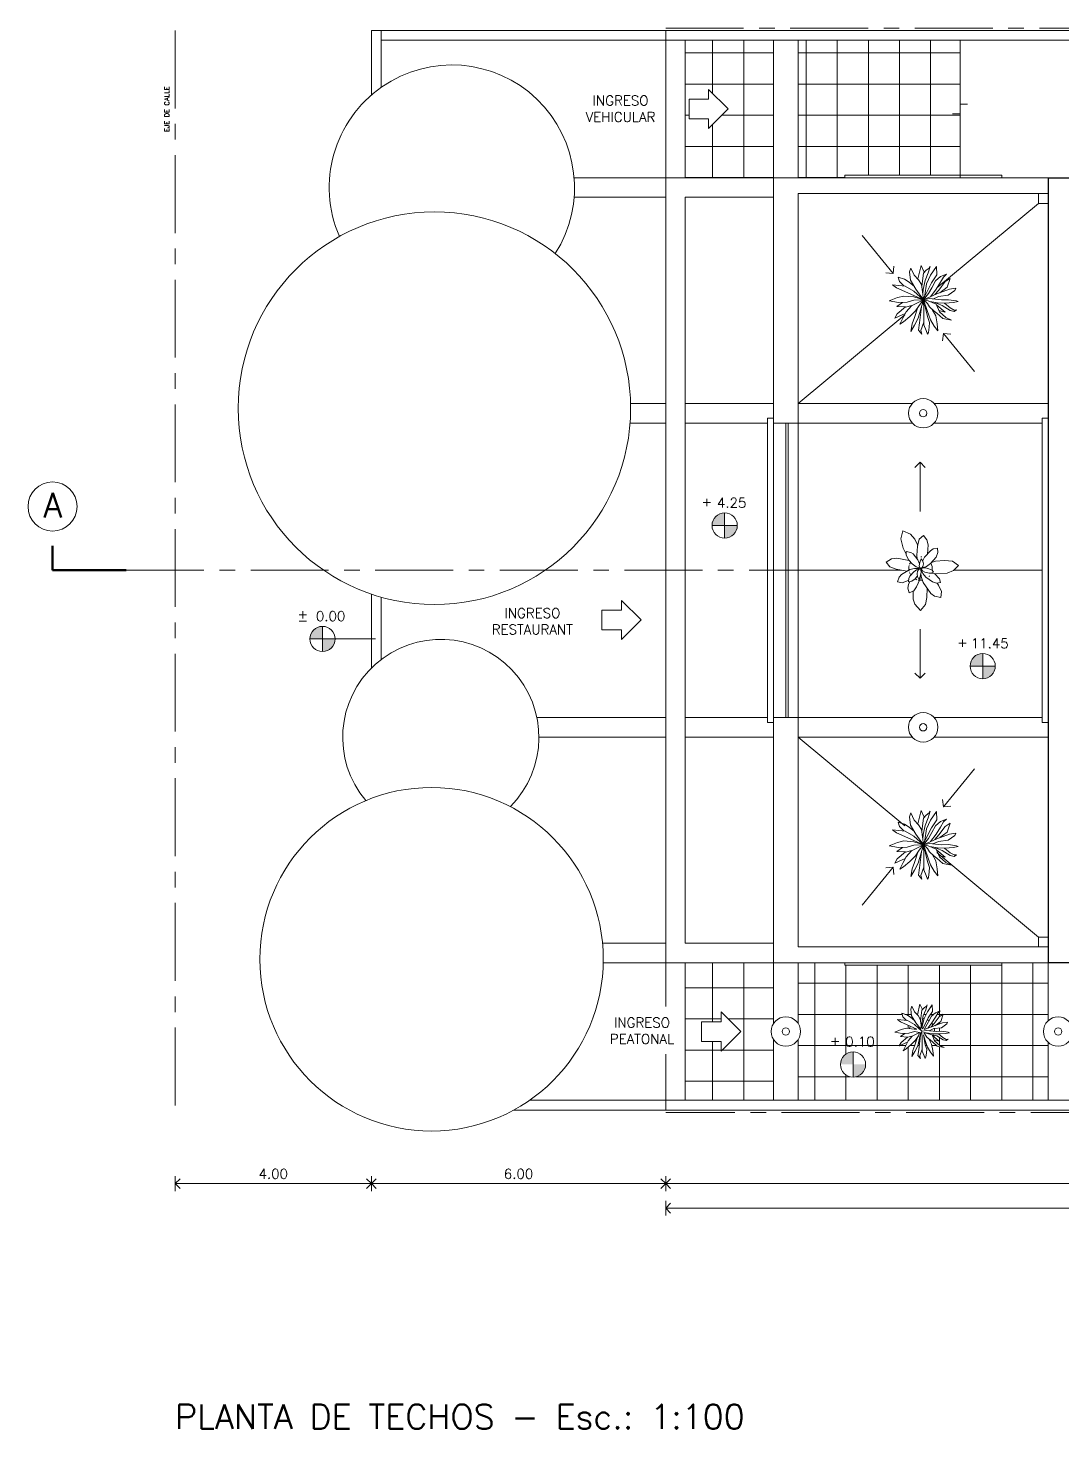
# Model space of a CAD drawing. Extents: x 952 to 1351, y -109 to 188.
# Drawn here: x 1212.69 to 1233.79, y 53.78 to 82.33 of the extents above; entities that cross this region are included whole.
import ezdxf

# ---------------------------------------------------------------- set-up
doc = ezdxf.new("R2010")
doc.units = 0
doc.header["$LTSCALE"] = 0.5
doc.linetypes.add('CENTER', pattern=[50.8, 31.75, -6.35, 6.35, -6.35])
doc.layers.get('0').update_dxf_attribs({"linetype": 'CONTINUOUS'})
doc.layers.get('Defpoints').update_dxf_attribs({"linetype": 'CONTINUOUS'})
for name, color, linetype, lineweight in [('Acotaciones', 9, 'CONTINUOUS', 9), ('Carpintería', 55, 'CONTINUOUS', 20), ('Detalles .05', 243, 'CONTINUOUS', 5), ('Detalles 01', 8, 'CONTINUOUS', 9), ('Muros vista', 253, 'CONTINUOUS', 25), ('Punta 01', 6, 'CONTINUOUS', 9), ('Punta 015', 64, 'CONTINUOUS', 13), ('Punta 02', 11, 'CONTINUOUS', 20), ('Punta 05', 52, 'CONTINUOUS', 50), ('Tratamiento pisos', 251, 'CONTINUOUS', 9), ('Vidrios', 147, 'CONTINUOUS', 13)]:
    doc.layers.add(name, color=color, linetype=linetype, lineweight=lineweight)
doc.styles.add('Texto 1 mm', font='simplex.shx', dxfattribs={"height": 0.1})
doc.styles.add('Texto 2 mm', font='simplex.shx', dxfattribs={"height": 0.2})
doc.styles.add('Texto 5 mm', font='simplex.shx', dxfattribs={"height": 0.5})
doc.dimstyles.new('Primera línea', dxfattribs={"dimscale": 0, "dimtxt": 0.2, "dimasz": 0.2, "dimexe": 0.15, "dimexo": 0, "dimgap": 0.1, "dimtad": 1, "dimzin": 4, "dimdsep": 46, "dimtxsty": 'Texto 2 mm', "dimblk": 'OPEN90', "dimcen": 2.5, "dimclrd": 256, "dimclre": 256, "dimclrt": 256, "dimadec": 0, "dimazin": 0, "dimtfac": 1, "dimtmove": 2, "dimatfit": 3, "dimldrblk": 'OPEN90', "dimfxl": 1, "dimtolj": 1, "dimtzin": 0, "dimlwd": -1, "dimlwe": -1, "dimarcsym": 0})
doc.dimstyles.new('Segunda línea', dxfattribs={"dimscale": 0, "dimtxt": 0.2, "dimasz": 0.2, "dimexe": 0.15, "dimexo": 0.5, "dimgap": 0.1, "dimtad": 1, "dimzin": 4, "dimdsep": 46, "dimtxsty": 'Texto 2 mm', "dimblk": 'OPEN90', "dimcen": 2.5, "dimclrd": 256, "dimclre": 256, "dimclrt": 256, "dimadec": 0, "dimazin": 0, "dimtfac": 1, "dimtmove": 2, "dimatfit": 3, "dimldrblk": 'OPEN90', "dimfxl": 1, "dimtolj": 1, "dimtzin": 0, "dimlwd": -1, "dimlwe": -1, "dimarcsym": 0})
pattern_1 = [(0, (-32.56274, 0.5418), (0, 0.635), []), (90, (-32.56274, 0.5418), (-0.635, 4e-17), [])]

# ---------------------------------------------------------------- blocks, each defined once
blk = doc.blocks.new('Planta 1')
for p, q in [((-0.35, 0.384), (-0.47, 0.424)), ((-0.47, 0.424), (-0.446, 0.342)), ((-0.446, 0.342), (-0.358, 0.254)), ((-0.259, 0.329), (-0.35, 0.384)), ((-0.233, 0.595), (-0.254, 0.525)), ((-0.254, 0.525), (-0.236, 0.364)), ((-0.236, 0.364), (-0.134, 0.198)), ((-0.166, 0.461), (-0.233, 0.595)), ((-0.084, 0.372), (-0.166, 0.461)), ((-0.039, 0.64), (-0.099, 0.388)), ((-0.033, 0.287), (-0.084, 0.372)), ((0.024, 0.515), (-0.039, 0.64)), ((-0.027, 0.244), (0.009, 0.498)), ((0.041, 0.362), (0.004, 0.193)), ((0.009, 0.498), (0.057, 0.553)), ((0.097, 0.506), (0.041, 0.362)), ((0.057, 0.553), (0.113, 0.595)), ((0.063, 0.299), (0.137, 0.461)), ((0.132, 0.627), (0.097, 0.506)), ((0.113, 0.595), (0.132, 0.627)), ((0.137, 0.461), (0.254, 0.622)), ((0.257, 0.466), (0.156, 0.317)), ((0.233, 0.354), (0.164, 0.225)), ((0.326, 0.436), (0.233, 0.354)), ((0.254, 0.622), (0.257, 0.466)), ((0.416, 0.342), (0.297, 0.18)), ((0.438, 0.481), (0.326, 0.436)), ((0.326, 0.329), (0.387, 0.426)), ((0.387, 0.426), (0.438, 0.481)), ((0.512, 0.401), (0.416, 0.342)), ((0.456, 0.232), (0.512, 0.401)), ((-0.483, 0.039), (-0.637, -0.021)), ((-0.337, 0.252), (-0.574, 0.277)), ((-0.574, 0.277), (-0.502, 0.222)), ((-0.502, 0.222), (-0.345, 0.15)), ((-0.361, 0.068), (-0.483, 0.039)), ((-0.177, 0.051), (-0.361, 0.068)), ((-0.345, 0.15), (-0.116, 0.05)), ((-0.172, 0.158), (-0.337, 0.252)), ((-0.164, 0.246), (-0.259, 0.329)), ((-0.116, 0.05), (-0.177, 0.051)), ((0.002, 0.002), (-0.172, 0.158)), ((-0.134, 0.198), (-0.021, 0.051)), ((-0.012, 0.145), (-0.033, 0.287)), ((-0.021, 0.051), (-0.012, 0.145)), ((0.002, 0.002), (0.121, 0.019)), ((0.017, -0.2), (0.002, 0.002)), ((0.004, 0.087), (0.063, 0.299)), ((0.004, 0.193), (0.004, 0.087)), ((0.026, 0.055), (0.004, 0.087)), ((0.156, 0.317), (0.026, 0.055)), ((0.102, 0.113), (0.058, 0.039)), ((0.257, 0.111), (0.058, 0.039)), ((0.164, 0.225), (0.102, 0.113)), ((0.121, 0.019), (0.347, -0.006)), ((0.149, 0.072), (0.246, 0.198)), ((0.182, 0.012), (0.291, 0.061)), ((0.297, 0.18), (0.22, 0.096)), ((0.246, 0.198), (0.326, 0.329)), ((0.496, 0.195), (0.257, 0.111)), ((0.291, 0.061), (0.475, 0.081)), ((0.315, 0.131), (0.456, 0.232)), ((0.475, 0.081), (0.597, 0.173)), ((0.616, 0.217), (0.496, 0.195)), ((0.597, 0.173), (0.616, 0.217)), ((-0.637, -0.021), (-0.464, -0.053)), ((-0.486, -0.267), (-0.528, -0.349)), ((-0.528, -0.349), (-0.462, -0.317)), ((-0.394, -0.051), (-0.496, -0.128)), ((-0.496, -0.128), (-0.331, -0.138)), ((-0.331, -0.138), (-0.486, -0.267)), ((-0.464, -0.053), (-0.302, -0.048)), ((-0.462, -0.317), (-0.334, -0.262)), ((-0.318, -0.232), (-0.374, -0.336)), ((-0.369, -0.416), (-0.246, -0.317)), ((-0.331, -0.138), (-0.22, -0.115)), ((-0.22, -0.115), (-0.318, -0.232)), ((-0.302, -0.048), (-0.172, -0.011)), ((-0.246, -0.317), (-0.142, -0.212)), ((-0.053, -0.03), (-0.22, -0.115)), ((-0.172, -0.011), (-0.053, -0.03)), ((-0.097, -0.141), (-0.164, -0.334)), ((-0.142, -0.212), (-0.076, -0.108)), ((-0.092, -0.346), (-0.019, -0.022)), ((-0.076, -0.108), (-0.053, -0.03)), ((-0.068, -0.438), (-0.019, -0.022)), ((0.015, -0.354), (0.017, -0.2)), ((0.043, -0.084), (0.081, -0.319)), ((0.084, -0.22), (0.043, -0.084)), ((0.051, -0.031), (0.249, -0.086)), ((0.124, -0.138), (0.051, -0.031)), ((0.27, -0.061), (0.062, -0.034)), ((0.081, -0.319), (0.121, -0.428)), ((0.11, -0.294), (0.084, -0.22)), ((0.14, -0.379), (0.11, -0.294)), ((0.209, -0.215), (0.124, -0.138)), ((0.174, -0.184), (0.238, -0.304)), ((0.259, -0.254), (0.209, -0.215)), ((0.238, -0.304), (0.265, -0.456)), ((0.249, -0.086), (0.307, -0.227)), ((0.358, -0.113), (0.249, -0.086)), ((0.257, -0.103), (0.416, -0.237)), ((0.371, -0.356), (0.259, -0.254)), ((0.414, -0.066), (0.27, -0.061)), ((0.416, -0.237), (0.299, -0.208)), ((0.307, -0.227), (0.43, -0.336)), ((0.347, -0.006), (0.48, -0.001)), ((0.512, -0.207), (0.358, -0.113)), ((0.401, -0.065), (0.507, -0.153)), ((0.566, -0.056), (0.414, -0.066)), ((0.48, -0.001), (0.627, -0.023)), ((0.507, -0.153), (0.584, -0.195)), ((0.584, -0.222), (0.512, -0.207)), ((0.659, -0.036), (0.566, -0.056)), ((0.584, -0.195), (0.629, -0.192)), ((0.629, -0.192), (0.584, -0.222)), ((0.627, -0.023), (0.659, -0.036)), ((-0.374, -0.336), (-0.438, -0.461)), ((-0.438, -0.461), (-0.369, -0.416)), ((-0.206, -0.458), (-0.233, -0.6)), ((-0.233, -0.6), (-0.161, -0.483)), ((-0.164, -0.334), (-0.206, -0.458)), ((-0.161, -0.483), (-0.092, -0.346)), ((-0.086, -0.572), (-0.068, -0.438)), ((-0.023, -0.649), (-0.086, -0.572)), ((0.013, -0.425), (-0.041, -0.58)), ((-0.041, -0.58), (-0.023, -0.649)), ((0.012, -0.475), (0.015, -0.354)), ((0.057, -0.582), (0.012, -0.475)), ((0.084, -0.649), (0.057, -0.582)), ((0.1, -0.617), (0.084, -0.649)), ((0.116, -0.515), (0.1, -0.617)), ((0.121, -0.428), (0.116, -0.515)), ((0.209, -0.5), (0.14, -0.379)), ((0.281, -0.59), (0.209, -0.5)), ((0.265, -0.456), (0.281, -0.59)), ((0.536, -0.386), (0.371, -0.356)), ((0.43, -0.336), (0.536, -0.386))]:
    blk.add_line(p, q)
at = {"layer": 'Detalles .05'}
for start, end in [(157.2574, 168.4231), (125.0386, 125.0807), (79.6774, 86.207), (55.7777, 65.1238), (29.6412, 39.1255), (359.4429, 11.7162), (233.5733, 240.8096), (253.2847, 258.683), (283.2227, 289.1148), (309.5647, 313.1025), (335.4998, 341.0401)]:
    blk.add_arc((0.008, 0.001), 0.3, start, end, dxfattribs=at)
blk = doc.blocks.new('Plant1')
for p, q in [((2.94, 14.02), (1.24, 11.02)), ((5.75, 15.65), (2.94, 14.02)), ((6.8, 12.64), (5.75, 15.65)), ((6.67, 9.74), (6.8, 12.64)), ((-10.15, 7.82), (-12.56, 7.25)), ((-12.56, 7.25), (-11.81, 4.91)), ((-8.01, 7.41), (-10.15, 7.82)), ((-4.41, 5.37), (-8.01, 7.41)), ((-4.94, 10.5), (-5.47, 8.7)), ((-5.47, 8.7), (-5.1, 7.19)), ((-5.1, 7.19), (-3.73, 3.58)), ((-3.11, 9.8), (-4.94, 10.5)), ((-1.65, 8.27), (-3.11, 9.8)), ((-0.15, 4.91), (-1.65, 8.27)), ((-0.18, 7.33), (-0.36, 5.38)), ((1.24, 11.02), (-0.18, 7.33)), ((4.8, 4.93), (6.67, 9.74)), ((-15.39, 2.27), (-18.09, -0.04)), ((-12.63, 3.17), (-15.39, 2.27)), ((-9.66, 3.14), (-12.63, 3.17)), ((-11.81, 4.91), (-9.42, 2.94)), ((-9.42, 2.94), (-5.88, 0.9)), ((-3.93, 0.56), (-7.13, -0.21)), ((-5.88, 0.9), (-4.34, 0.46)), ((-2.06, 0.5), (-3.93, 0.56)), ((-2.48, 2.2), (-3.75, 2.12)), ((-3.75, 2.12), (-2.91, 1.21)), ((-3.73, 3.58), (-2.59, 2.19)), ((-2.91, 1.21), (-1.29, 0)), ((-1.34, 2), (-2.48, 2.2)), ((-1.9, 0.46), (-2.06, 0.5)), ((-0.39, 1.34), (-1.34, 2)), ((-0.56, -0.12), (-0.19, 0)), ((-0.12, 0.81), (-0.39, 1.34)), ((-0.19, 0), (-0.12, 0.06)), ((0.25, 2.69), (-0.15, 4.91)), ((-0.06, 0.25), (-0.12, 0.81)), ((-0.12, 0.06), (-0.06, 0.25)), ((-0.11, 0.67), (0.06, 0.81)), ((0.06, 0.81), (0.25, 2.69)), ((0.31, 1.31), (0.12, 0.38)), ((0.12, 0.38), (0.19, 0.25)), ((0.19, 0.25), (0.38, 0.19)), ((0.73, 2.26), (0.31, 1.31)), ((0.38, 0.19), (1.25, 0.44)), ((0.47, 0.22), (0.69, 0)), ((0.69, 0), (2.44, 0)), ((1.6, 3.31), (0.73, 2.26)), ((1.25, 0.44), (2.18, 1.1)), ((2.74, 4.3), (1.6, 3.31)), ((2.18, 1.1), (3.4, 2.61)), ((2.44, 0), (4.43, 0.51)), ((3.75, 4.5), (2.74, 4.3)), ((3.4, 2.61), (3.75, 3.44)), ((3.75, 3.45), (4.8, 4.93)), ((3.75, 3.44), (3.75, 4.5)), ((4.43, 0.51), (7.5, 2.24)), ((7.53, 5.66), (4.58, 4.62)), ((7.5, 2.24), (8.7, 3.64)), ((9.19, 5.31), (7.53, 5.66)), ((8.7, 3.64), (9.19, 5.31)), ((8.78, 3.92), (9.84, 4.12)), ((9.84, 4.12), (12.89, 4.12)), ((13.53, 0.5), (11.66, -0.54)), ((12.89, 4.12), (15.19, 2.69)), ((15.19, 2.69), (13.53, 0.5)), ((-18.09, -0.04), (-15.37, -2.32)), ((-15.37, -2.32), (-11.22, -3.04)), ((-11.22, -3.04), (-8.38, -3)), ((-8.2, -0.91), (-9.38, -2.5)), ((-9.38, -2.5), (-7.87, -3.25)), ((-5.18, -2.97), (-8.45, -7.47)), ((-7.13, -0.21), (-8.2, -0.91)), ((-7.87, -3.25), (-5.44, -3.05)), ((-5.44, -3.05), (-3.38, -2.45)), ((-4.21, -9.77), (-1.41, -5.8)), ((-3.38, -2.45), (-1.56, -1.44)), ((-1.56, -1.44), (-0.5, -0.38)), ((-1.12, -2.44), (-1.55, -4.42)), ((-1.55, -4.42), (-1.12, -8.67)), ((-1.29, 0), (-0.56, -0.12)), ((-0.38, -0.81), (-1.12, -2.44)), ((-0.31, -0.5), (-0.59, -0.46)), ((-0.5, -0.38), (-0.5, -0.12)), ((0.06, -0.62), (-0.38, -0.81)), ((-0.26, -0.76), (-0.31, -0.5)), ((-0.19, -1.81), (-0.07, -0.68)), ((0.01, -3.25), (-0.19, -1.81)), ((0.12, -0.12), (0, -0.44)), ((0, -0.44), (0.12, -1)), ((1.03, -5.66), (0.01, -3.25)), ((0.56, -0.06), (0.12, -0.12)), ((0.12, -1), (0.45, -1.59)), ((0.45, -1.59), (1.43, -2.3)), ((1.53, -0.38), (0.56, -0.06)), ((1.72, -6.45), (1.03, -5.66)), ((1.43, -2.3), (2.56, -2.56)), ((3.06, -1.61), (1.53, -0.38)), ((3.19, -1.19), (2.01, -0.77)), ((2.38, -1), (2.23, -0.95)), ((2.32, -2.51), (3.05, -4.05)), ((4.2, -2.28), (2.38, -1)), ((2.56, -2.56), (3.88, -2.56)), ((3.05, -4.05), (3.43, -5.82)), ((3.88, -2.56), (3.06, -1.61)), ((3.43, -5.82), (3.06, -7.12)), ((6, -1.48), (3.19, -1.19)), ((6.42, -4.94), (4.2, -2.28)), ((11.66, -0.54), (6, -1.48)), ((7.5, -6.71), (6.42, -4.94)), ((9.02, -0.98), (12.56, -2.76)), ((12.56, -2.76), (15.17, -4.6)), ((15.17, -4.6), (16.61, -7.77)), ((-8.45, -7.47), (-9.18, -9.67)), ((-9.18, -9.67), (-8.88, -12.44)), ((-8.88, -12.44), (-6.25, -11.82)), ((-6.25, -11.82), (-4.21, -9.77)), ((-1.12, -8.67), (-0.57, -10.07)), ((-0.57, -10.07), (1, -11.56)), ((1, -11.56), (2.25, -9.87)), ((3.06, -7.12), (1.72, -6.45)), ((2.25, -9.87), (2.39, -7.87)), ((2.39, -7.87), (2.32, -6.75)), ((3.19, -6.68), (4.04, -7.69)), ((4.04, -7.69), (5.41, -8.56)), ((5.41, -8.56), (7.5, -8.88)), ((7.5, -8.88), (7.5, -6.71)), ((7.5, -6.98), (10.72, -8.45)), ((10.72, -8.45), (13.06, -8.78)), ((13.06, -8.78), (16.61, -7.77))]:
    blk.add_line(p, q)
for start, end in [(172.43452, 176.92959), (149.2581, 153.75318), (57.15823, 93.20406), (21.26532, 25.7604), (212.14229, 223.57709), (229.81785, 257.66371), (265.28479, 278.74986), (306.65509, 316.41797), (323.02824, 344.4965)]:
    blk.add_arc((0, 0), 5.12, start, end)
blk = doc.blocks.new('Treei')
for p, q in [((-1.6, 5.41), (-2.01, 5.58)), ((-2.01, 5.58), (-1.8, 4.47)), ((-0.75, 4.27), (-1.6, 5.41)), ((0.01, 4.32), (0.22, 5.68)), ((0.22, 5.68), (0.34, 5.97)), ((0.34, 5.97), (0.52, 5.11)), ((0.52, 5.11), (0.61, 3.71)), ((1.42, 4.57), (1.81, 5.28)), ((1.81, 5.28), (1.78, 5.7)), ((1.78, 5.7), (2.06, 5.28)), ((2.06, 5.28), (1.92, 4.62)), ((-3.94, 3.46), (-4.45, 3.93)), ((-4.45, 3.93), (-4.03, 2.89)), ((-4.03, 2.89), (-3.28, 2.03)), ((-3.05, 2.89), (-3.94, 3.46)), ((-2.15, 4.1), (-3.71, 4.62)), ((-3.71, 4.62), (-3.16, 3.73)), ((-3.16, 3.73), (-1.67, 2.62)), ((-1.83, 2.15), (-3.05, 2.89)), ((-1.21, 2.79), (-2.15, 4.1)), ((-1.8, 4.47), (-1.02, 2.25)), ((-1.67, 2.62), (-0.88, 1.91)), ((-0.56, 2.57), (-0.75, 4.27)), ((-0.11, 1.56), (-0.56, 2.57)), ((-0.17, 1), (0.06, 3.09)), ((0.06, 3.09), (0.01, 4.32)), ((1.05, 3.19), (0.44, 1.74)), ((0.61, 3.71), (0.57, 2.38)), ((0.61, 3.58), (1.42, 4.57)), ((0.8, 2.18), (2.11, 2.72)), ((0.96, 2.25), (2.2, 3.73)), ((1.92, 4.62), (1.05, 3.19)), ((2.2, 3.73), (1.92, 2.62)), ((2.11, 2.72), (3.12, 3.85)), ((3.3, 3.31), (2.36, 2.28)), ((3.12, 3.85), (3.58, 4.84)), ((3.58, 4.84), (3.3, 3.31)), ((4.22, 2.33), (5.46, 2.47)), ((5.46, 2.47), (4.64, 1.81)), ((-4.76, 0.09), (-5.92, -0.48)), ((-5.51, 0.92), (-5.8, 1.09)), ((-5.8, 1.09), (-4.68, 0.77)), ((-5.76, 2.23), (-4.31, 2.25)), ((-4.26, 1.14), (-5.76, 2.23)), ((-5.12, 0.4), (-5.51, 0.92)), ((-4.61, -0.04), (-5.12, 0.4)), ((-4.68, 0.77), (-3.34, 0.26)), ((-4.31, 2.25), (-2.93, 1.32)), ((-2.77, 0.45), (-4.26, 1.14)), ((-3.34, 0.26), (-1.78, -0.09)), ((-3.28, 2.03), (-2.08, 1.39)), ((-2.93, 1.32), (-0.51, 0.11)), ((-0.77, 0.18), (-2.77, 0.45)), ((-2.08, 1.39), (-1.04, 0.82)), ((-0.51, 1.14), (-1.83, 2.15)), ((-1.04, 0.82), (0.03, -0.03)), ((-1.02, 2.25), (0.03, -0.03)), ((0.03, -0.03), (-0.77, 0.18)), ((0.03, -0.03), (-0.17, 1)), ((0.03, -0.03), (0.2, 0.77)), ((2.04, 0.65), (0.03, -0.03)), ((0.7, 0.63), (0.03, -0.03)), ((0.03, -0.03), (2.96, 0.63)), ((1.85, 0.03), (0.03, -0.03)), ((0.2, 0.77), (0.8, 2.18)), ((0.57, 2.38), (0.31, 1.05)), ((1.28, 1.02), (0.7, 0.63)), ((1.99, 1.81), (1.28, 1.02)), ((1.69, 1.48), (2.82, 2.08)), ((3.28, 0.01), (1.85, 0.03)), ((2.36, 2.28), (1.99, 1.81)), ((2.73, 0.9), (2.04, 0.65)), ((3.51, 1.17), (2.73, 0.9)), ((2.82, 2.08), (4.22, 2.33)), ((2.96, 0.63), (3.97, 1)), ((4.41, -0.01), (3.28, 0.01)), ((4.64, 1.81), (3.51, 1.17)), ((3.97, 1), (4.77, 0.95)), ((5.39, 0.4), (4.41, -0.01)), ((4.77, 0.95), (5.72, 0.8)), ((6.02, 0.65), (5.39, 0.4)), ((5.72, 0.8), (6.02, 0.65)), ((-5.92, -0.48), (-3.64, -1.03)), ((-4.26, -1.67), (-5.51, -2.28)), ((-5.51, -2.28), (-4.86, -2.48)), ((-4.86, -2.48), (-3.37, -2.31)), ((-2.36, -0.36), (-4.61, -0.04)), ((-3.44, -0.9), (-4.26, -1.67)), ((-2.65, -0.43), (-3.44, -0.9)), ((-3.37, -2.31), (-1.83, -1.37)), ((-2.28, -1.64), (-3.05, -2.53)), ((-1.34, -0.24), (-2.65, -0.43)), ((-1.46, -1.72), (-2.33, -3.24)), ((-1.83, -1.37), (0.03, -0.03)), ((-1.78, -0.09), (-0.95, -0.18)), ((0.03, -0.03), (-1.46, -1.72)), ((-1.39, -3.32), (0.03, -0.03)), ((0.03, -0.03), (-1.34, -0.24)), ((-0.47, -1.76), (-0.63, -3.46)), ((0.03, -0.03), (-0.47, -1.76)), ((0.11, -1.72), (0.03, -0.03)), ((0.03, -0.03), (1.07, -2.16)), ((1, -0.83), (0.03, -0.03)), ((3.21, -0.98), (0.03, -0.03)), ((0.45, -2.92), (0.11, -1.72)), ((1.97, -1.44), (1, -0.83)), ((1.3, -3.19), (1.03, -2.11)), ((1.07, -2.16), (2.15, -3.07)), ((4.06, -0.75), (1.24, -0.39)), ((1.31, -1.02), (3.1, -1.64)), ((2.93, -2.41), (1.97, -1.44)), ((3.85, -3.54), (2.93, -2.41)), ((3.1, -1.64), (4.24, -2.04)), ((4.47, -1.62), (3.21, -0.98)), ((3.92, 0), (5.37, -0.51)), ((5.3, -0.93), (4.06, -0.75)), ((4.24, -2.04), (5.56, -2.28)), ((5.56, -2.28), (4.47, -1.62)), ((6.02, -0.34), (5.3, -0.93)), ((5.37, -0.51), (6.02, -0.34)), ((-3.55, -3.37), (-3.92, -4.48)), ((-3.92, -4.48), (-3.16, -4.25)), ((-3.05, -2.53), (-3.55, -3.37)), ((-3.16, -4.25), (-2.38, -3.46)), ((-2.33, -3.24), (-2.56, -5.44)), ((-2.56, -5.44), (-2.06, -4.77)), ((-2.06, -4.77), (-1.39, -3.32)), ((-0.63, -3.46), (-0.35, -4.6)), ((-0.35, -4.6), (0.2, -6.03)), ((0.2, -6.03), (0.5, -4.43)), ((0.5, -4.43), (0.45, -2.92)), ((0.5, -3.74), (1.19, -4.72)), ((1.19, -4.72), (1.28, -3.19)), ((1.28, -3.19), (2.47, -4.62)), ((2.15, -3.07), (3.12, -3.59)), ((2.93, -4.4), (2.43, -3.22)), ((2.47, -4.62), (3.23, -5.02)), ((3.23, -5.02), (2.93, -4.4)), ((3.12, -3.59), (4.27, -4.18)), ((4.27, -4.18), (3.85, -3.54))]:
    blk.add_line(p, q)
blk = doc.blocks.new('_Open90')
at = {"color": 0, "linetype": 'ByBlock', "lineweight": -2}
for p, q in [((0, 0), (-1, 0)), ((-0.5, 0.5), (0, 0)), ((0, 0), (-0.5, -0.5))]:
    blk.add_line(p, q, dxfattribs=at)
blk = doc.blocks.new('*D72')
at = {"layer": 'Acotaciones', "transparency": 16777216}
for p, q in [((1215.686, 58.93), (1215.686, 58.63)), ((1219.686, 58.93), (1219.686, 58.63)), ((1215.886, 58.78), (1219.486, 58.78))]:
    blk.add_line(p, q, dxfattribs=at)
at = {"layer": 'Defpoints', "color": 0, "transparency": 16777216}
for p in [(1215.686, 58.93), (1219.686, 58.93), (1219.686, 58.78)]:
    blk.add_point(p, dxfattribs=at)
at = {"layer": 'Acotaciones', "transparency": 16777216, "xscale": 0.2, "yscale": 0.2, "zscale": 0.2, "rotation": 180}
blk.add_blockref('_Open90', (1215.686, 58.78), dxfattribs=at)
at = {"layer": 'Acotaciones', "transparency": 16777216, "xscale": 0.2, "yscale": 0.2, "zscale": 0.2}
blk.add_blockref('_Open90', (1219.686, 58.78), dxfattribs=at)
at = {"layer": 'Acotaciones', "transparency": 16777216, "insert": (1217.686, 58.98), "char_height": 0.2, "attachment_point": 5, "style": 'Texto 2 mm'}
blk.add_mtext('\\A1;4.00', dxfattribs=at)
blk = doc.blocks.new('*D73')
at = {"layer": 'Acotaciones', "transparency": 16777216}
for p, q in [((1219.686, 58.93), (1219.686, 58.63)), ((1225.686, 58.93), (1225.686, 58.63)), ((1219.886, 58.78), (1225.486, 58.78))]:
    blk.add_line(p, q, dxfattribs=at)
at = {"layer": 'Defpoints', "color": 0, "transparency": 16777216}
for p in [(1219.686, 58.93), (1225.686, 58.93), (1225.686, 58.78)]:
    blk.add_point(p, dxfattribs=at)
at = {"layer": 'Acotaciones', "transparency": 16777216, "xscale": 0.2, "yscale": 0.2, "zscale": 0.2, "rotation": 180}
blk.add_blockref('_Open90', (1219.686, 58.78), dxfattribs=at)
at = {"layer": 'Acotaciones', "transparency": 16777216, "xscale": 0.2, "yscale": 0.2, "zscale": 0.2}
blk.add_blockref('_Open90', (1225.686, 58.78), dxfattribs=at)
at = {"layer": 'Acotaciones', "transparency": 16777216, "insert": (1222.686, 58.98), "char_height": 0.2, "attachment_point": 5, "style": 'Texto 2 mm'}
blk.add_mtext('\\A1;6.00', dxfattribs=at)
blk = doc.blocks.new('*D74')
at = {"layer": 'Acotaciones', "transparency": 16777216}
for p, q in [((1225.686, 58.93), (1225.686, 58.63)), ((1261.686, 58.93), (1261.686, 58.63)), ((1225.886, 58.78), (1261.486, 58.78))]:
    blk.add_line(p, q, dxfattribs=at)
at = {"layer": 'Defpoints', "color": 0, "transparency": 16777216}
for p in [(1225.686, 58.93), (1261.686, 58.93), (1261.686, 58.78)]:
    blk.add_point(p, dxfattribs=at)
at = {"layer": 'Acotaciones', "transparency": 16777216, "xscale": 0.2, "yscale": 0.2, "zscale": 0.2, "rotation": 180}
blk.add_blockref('_Open90', (1225.686, 58.78), dxfattribs=at)
at = {"layer": 'Acotaciones', "transparency": 16777216, "xscale": 0.2, "yscale": 0.2, "zscale": 0.2}
blk.add_blockref('_Open90', (1261.686, 58.78), dxfattribs=at)
at = {"layer": 'Acotaciones', "transparency": 16777216, "insert": (1243.686, 58.98), "char_height": 0.2, "attachment_point": 5, "style": 'Texto 2 mm'}
blk.add_mtext('\\A1;36.00', dxfattribs=at)
blk = doc.blocks.new('*D80')
at = {"layer": 'Acotaciones', "transparency": 16777216}
for p, q in [((1225.686, 58.43), (1225.686, 58.13)), ((1225.886, 58.28), (1267.486, 58.28)), ((1267.686, 58.43), (1267.686, 58.13))]:
    blk.add_line(p, q, dxfattribs=at)
at = {"layer": 'Defpoints', "color": 0, "transparency": 16777216}
for p in [(1225.686, 58.93), (1267.686, 58.93), (1267.686, 58.28)]:
    blk.add_point(p, dxfattribs=at)
at = {"layer": 'Acotaciones', "transparency": 16777216, "xscale": 0.2, "yscale": 0.2, "zscale": 0.2, "rotation": 180}
blk.add_blockref('_Open90', (1225.686, 58.28), dxfattribs=at)
at = {"layer": 'Acotaciones', "transparency": 16777216, "xscale": 0.2, "yscale": 0.2, "zscale": 0.2}
blk.add_blockref('_Open90', (1267.686, 58.28), dxfattribs=at)
at = {"layer": 'Acotaciones', "transparency": 16777216, "insert": (1246.686, 58.48), "char_height": 0.2, "attachment_point": 5, "style": 'Texto 2 mm'}
blk.add_mtext('\\A1;42.00', dxfattribs=at)

msp = doc.modelspace()

# ---------------------------------------------------------------- hatches: boundary and pattern name
at = {"layer": 'Punta 015', "linetype": 'Continuous'}
h = msp.add_hatch(color=256, dxfattribs=at)
h.paths.add_polyline_path([(1229.505, 61.465, 0.414214), (1229.248, 61.209), (1229.505, 61.209)])
h.paths.add_polyline_path([(1229.761, 61.209), (1229.505, 61.209), (1229.505, 60.952, 0.414214)])
at = {"layer": 'Tratamiento pisos'}
h = msp.add_hatch(dxfattribs=at)
h.set_pattern_fill('NET,_O', color=256, scale=0.2)
h.set_pattern_definition(pattern_1)
h.paths.add_polyline_path([(1227.886, 82.08), (1226.086, 82.08), (1226.086, 79.28), (1227.886, 79.28)])
h.paths.add_polyline_path([(1226.962, 80.68), (1226.562, 80.28), (1226.562, 80.48), (1226.162, 80.48), (1226.162, 80.88), (1226.562, 80.88), (1226.562, 81.08)], flags=16)
h = msp.add_hatch(dxfattribs=at)
h.set_pattern_fill('NET,_O', color=256, scale=0.2)
h.set_pattern_definition(pattern_1)
h.paths.add_polyline_path([(1228.386, 82.08), (1228.386, 79.28), (1229.336, 79.28), (1229.336, 79.33), (1231.686, 79.33), (1231.686, 82.08)])
h = msp.add_hatch(dxfattribs=at)
h.set_pattern_fill('NET,_O', color=256, scale=0.2)
h.set_pattern_definition(pattern_1)
h.paths.add_polyline_path([(1226.086, 60.48), (1227.886, 60.48), (1227.886, 61.714, -0.147477), (1227.836, 61.88, -0.147477), (1227.886, 62.046), (1227.886, 63.28), (1226.086, 63.28)])
h.paths.add_polyline_path([(1226.818, 62.28), (1227.218, 61.88), (1226.818, 61.48), (1226.818, 61.68), (1226.418, 61.68), (1226.418, 62.08), (1226.818, 62.08)], flags=16)
h = msp.add_hatch(dxfattribs=at)
h.set_pattern_fill('NET,_O', color=256, scale=0.2)
h.set_pattern_definition([(0, (0, 0), (0, 0.635), []), (90, (0, 0), (-0.635, 4e-17), [])])
h.paths.add_polyline_path([(1233.486, 63.28), (1232.536, 63.28), (1232.536, 63.23), (1229.336, 63.23), (1229.336, 63.28), (1228.386, 63.28), (1228.386, 62.046, -0.147477), (1228.436, 61.88, -0.147477), (1228.386, 61.714), (1228.386, 60.48), (1233.486, 60.48), (1233.486, 61.657, -0.213422), (1233.386, 61.88, -0.213422), (1233.486, 62.104)])
h.paths.add_polyline_path([(1230.409, 62.125), (1230.595, 62.106), (1230.519, 62.181), (1230.499, 62.252), (1230.602, 62.217), (1230.68, 62.17), (1230.761, 62.099, -0.000184), (1230.762, 62.099), (1230.7, 62.2), (1230.684, 62.339), (1230.703, 62.399), (1230.76, 62.284), (1230.818, 62.22), (1230.87, 62.437), (1230.923, 62.33), (1230.952, 62.363), (1231, 62.399), (1231.016, 62.427), (1230.987, 62.322), (1230.939, 62.198), (1230.927, 62.146, -0.028046), (1230.956, 62.142), (1231.021, 62.284), (1231.122, 62.423), (1231.124, 62.288), (1231.037, 62.16), (1231.018, 62.122, -0.040803), (1231.055, 62.101), (1231.103, 62.192), (1231.184, 62.262), (1231.28, 62.301), (1231.236, 62.254), (1231.184, 62.17), (1231.115, 62.057), (1231.11, 62.051, -0.041407), (1231.134, 62.016), (1231.158, 62.042), (1231.262, 62.181), (1231.344, 62.232), (1231.296, 62.087), (1231.174, 62), (1231.33, 62.055), (1231.433, 62.074), (1231.417, 62.036), (1231.312, 61.957), (1231.163, 61.94, -0.053604), (1231.168, 61.885), (1231.202, 61.882), (1231.316, 61.886), (1231.442, 61.867), (1231.47, 61.856), (1231.39, 61.839), (1231.259, 61.83), (1231.248, 61.831), (1231.339, 61.756), (1231.406, 61.719), (1231.445, 61.721), (1231.406, 61.696), (1231.344, 61.709), (1231.211, 61.79), (1231.154, 61.804, -0.024179), (1231.145, 61.781), (1231.262, 61.683), (1231.161, 61.708), (1231.168, 61.691), (1231.273, 61.597), (1231.365, 61.555), (1231.223, 61.58), (1231.126, 61.668), (1231.086, 61.699, -0.015438), (1231.074, 61.689), (1231.108, 61.625), (1231.131, 61.495), (1231.145, 61.379), (1231.083, 61.456), (1231.023, 61.561), (1230.998, 61.634), (1230.994, 61.644, -0.025715), (1230.969, 61.637), (1230.973, 61.612), (1231.007, 61.518), (1231.003, 61.443), (1230.989, 61.356), (1230.975, 61.328), (1230.952, 61.386), (1230.913, 61.478), (1230.914, 61.521), (1230.868, 61.388), (1230.884, 61.328), (1230.829, 61.394), (1230.845, 61.51), (1230.859, 61.635, -0.023559), (1230.836, 61.641), (1230.824, 61.589), (1230.764, 61.471), (1230.703, 61.371), (1230.726, 61.493), (1230.762, 61.599), (1230.784, 61.663, -0.031585), (1230.757, 61.68), (1230.691, 61.614), (1230.586, 61.529), (1230.526, 61.49), (1230.581, 61.597), (1230.616, 61.661), (1230.506, 61.614), (1230.448, 61.587), (1230.485, 61.657), (1230.618, 61.768), (1230.476, 61.777), (1230.564, 61.843), (1230.503, 61.841), (1230.354, 61.869), (1230.487, 61.92), (1230.593, 61.946), (1230.657, 61.94, -0.048758), (1230.672, 61.988), (1230.606, 62.016), (1230.471, 62.078)], flags=16)
h.paths.add_polyline_path([(1229.761, 61.209, -1), (1229.248, 61.209, -1)], flags=16)
h.paths.add_polyline_path([(1229.312, 61.823), (1229.983, 61.823), (1229.983, 61.523), (1229.312, 61.523)], flags=24)
at = {"layer": 'Vidrios', "linetype": 'Continuous'}
h = msp.add_hatch(color=256, dxfattribs=at)
h.paths.add_polyline_path([(1226.888, 72.448, 0.414214), (1226.631, 72.192), (1226.888, 72.192)])
h.paths.add_polyline_path([(1227.144, 72.192), (1226.888, 72.192), (1226.888, 71.935, 0.414214)])
h = msp.add_hatch(color=256, dxfattribs=at)
h.paths.add_polyline_path([(1218.69, 70.136, 0.414214), (1218.434, 69.88), (1218.69, 69.88)])
h.paths.add_polyline_path([(1218.947, 69.88), (1218.69, 69.88), (1218.69, 69.623, 0.414214)])
h = msp.add_hatch(color=256, dxfattribs=at)
h.paths.add_polyline_path([(1232.149, 69.583, 0.414214), (1231.892, 69.327), (1232.149, 69.327)])
h.paths.add_polyline_path([(1232.405, 69.327), (1232.149, 69.327), (1232.149, 69.07, 0.414214)])

# ---------------------------------------------------------------- linework, layer by layer
at = {"layer": 'Carpintería'}
for p, q in [((1232.536, 79.33), (1229.336, 79.33)), ((1229.336, 79.33), (1229.336, 79.28)), ((1232.536, 79.33), (1232.536, 79.28)), ((1227.761, 74.38), (1227.761, 68.18)), ((1227.761, 74.38), (1227.886, 74.38)), ((1227.761, 68.18), (1227.886, 68.18)), ((1229.336, 63.23), (1229.336, 63.28)), ((1229.336, 63.23), (1232.536, 63.23)), ((1232.536, 63.23), (1232.536, 63.28))]:
    msp.add_line(p, q, dxfattribs=at)
at = {"layer": 'Detalles 01', "linetype": 'CENTER', "ltscale": 0.1}
for p, q in [((1215.686, 82.28), (1215.686, 60.28)), ((1225.686, 82.33), (1267.736, 82.33)), ((1214.686, 71.28), (1228.386, 71.28)), ((1267.736, 60.23), (1225.686, 60.23))]:
    msp.add_line(p, q, dxfattribs=at)
at = {"layer": 'Detalles 01'}
for p, q in [((1230.324, 77.329), (1229.69, 78.103)), ((1230.324, 77.329), (1230.339, 77.478)), ((1230.324, 77.329), (1230.174, 77.344)), ((1231.347, 76.103), (1231.332, 75.953)), ((1231.347, 76.103), (1231.981, 75.329)), ((1231.347, 76.103), (1231.496, 76.088)), ((1227.886, 74.28), (1227.886, 68.28)), ((1228.136, 74.28), (1228.136, 68.28)), ((1228.186, 74.28), (1228.186, 68.28)), ((1233.361, 74.38), (1233.361, 68.18)), ((1233.361, 74.38), (1233.486, 74.38)), ((1230.873, 73.48), (1230.767, 73.374)), ((1230.873, 73.48), (1230.873, 72.48)), ((1230.873, 73.48), (1230.979, 73.374)), ((1230.873, 69.08), (1230.873, 70.08)), ((1230.873, 69.08), (1230.767, 69.186)), ((1230.873, 69.08), (1230.979, 69.186)), ((1233.361, 68.18), (1233.486, 68.18)), ((1231.347, 66.458), (1231.981, 67.231)), ((1231.347, 66.458), (1231.332, 66.607)), ((1231.347, 66.458), (1231.496, 66.473)), ((1230.324, 65.231), (1229.69, 64.457)), ((1230.324, 65.231), (1230.174, 65.216)), ((1230.324, 65.231), (1230.339, 65.082))]:
    msp.add_line(p, q, dxfattribs=at)
for centre, radius in [((1230.936, 74.48), 0.3), ((1230.936, 74.48), 0.075), ((1230.936, 68.08), 0.3), ((1230.936, 68.08), 0.075), ((1228.136, 61.88), 0.3), ((1228.136, 61.88), 0.075), ((1233.686, 61.88), 0.3), ((1233.686, 61.88), 0.075)]:
    msp.add_circle(centre, radius, dxfattribs=at)
at = {"layer": 'Muros vista'}
for p, q in [((1233.486, 79.28), (1233.486, 63.28)), ((1233.486, 79.28), (1261.686, 79.28)), ((1239.236, 63.28), (1233.486, 63.28))]:
    msp.add_line(p, q, dxfattribs=at)
at = {"layer": 'Punta 01'}
for p, q in [((1225.686, 82.28), (1267.686, 82.28)), ((1225.686, 82.28), (1225.686, 82.08)), ((1225.686, 82.08), (1267.486, 82.08)), ((1267.486, 60.48), (1225.686, 60.48)), ((1225.686, 60.48), (1225.686, 60.28)), ((1267.686, 60.28), (1225.686, 60.28))]:
    msp.add_line(p, q, dxfattribs=at)
at = {"layer": 'Punta 01', "linetype": 'Continuous'}
for p, q in [((1226.452, 72.66), (1226.602, 72.66)), ((1226.527, 72.585), (1226.527, 72.735)), ((1218.213, 70.369), (1218.363, 70.369)), ((1218.213, 70.243), (1218.363, 70.243)), ((1218.288, 70.294), (1218.288, 70.444)), ((1231.663, 69.795), (1231.813, 69.795)), ((1231.738, 69.72), (1231.738, 69.87)), ((1229.069, 61.677), (1229.219, 61.677)), ((1229.144, 61.602), (1229.144, 61.752))]:
    msp.add_line(p, q, dxfattribs=at)
at = {"layer": 'Punta 01'}
for points in [[(1233.286, 78.955), (1233.486, 78.955), (1233.486, 78.755), (1233.286, 78.755), (1233.286, 78.955)], [(1233.286, 63.605), (1233.486, 63.605), (1233.486, 63.805), (1233.286, 63.805), (1233.286, 63.605)]]:
    msp.add_lwpolyline(points, dxfattribs=at)
at = {"layer": 'Punta 015'}
for p, q in [((1225.686, 63.28), (1225.686, 79.28)), ((1227.886, 79.28), (1225.686, 79.28)), ((1226.086, 78.88), (1226.086, 63.68)), ((1226.086, 78.88), (1227.886, 78.88)), ((1226.086, 63.68), (1227.886, 63.68)), ((1227.886, 63.28), (1225.686, 63.28))]:
    msp.add_line(p, q, dxfattribs=at)
at = {"layer": 'Punta 015', "linetype": 'Continuous'}
for p, q in [((1226.888, 72.448), (1226.888, 71.935)), ((1226.631, 72.192), (1227.144, 72.192)), ((1218.69, 70.136), (1218.69, 69.623)), ((1218.434, 69.88), (1219.772, 69.88)), ((1232.149, 69.583), (1232.149, 69.07)), ((1231.892, 69.327), (1232.405, 69.327)), ((1229.505, 61.465), (1229.505, 60.952))]:
    msp.add_line(p, q, dxfattribs=at)
for centre in [(1226.888, 72.192), (1218.69, 69.88), (1232.149, 69.327), (1229.505, 61.209)]:
    msp.add_circle(centre, 0.257, dxfattribs=at)
at = {"layer": 'Punta 02'}
for p, q in [((1226.562, 81.08), (1226.562, 80.88)), ((1226.562, 81.08), (1226.962, 80.68)), ((1226.162, 80.88), (1226.162, 80.48)), ((1226.562, 80.88), (1226.162, 80.88)), ((1226.562, 80.28), (1226.962, 80.68)), ((1226.562, 80.48), (1226.162, 80.48)), ((1226.562, 80.48), (1226.562, 80.28)), ((1233.486, 79.28), (1227.886, 79.28)), ((1227.886, 74.28), (1227.886, 79.28)), ((1228.386, 78.955), (1228.386, 74.28)), ((1233.486, 78.955), (1228.386, 78.955)), ((1227.886, 74.28), (1228.386, 74.28)), ((1224.786, 70.667), (1224.786, 70.467)), ((1224.786, 70.667), (1225.186, 70.267)), ((1224.386, 70.467), (1224.386, 70.067)), ((1224.786, 70.467), (1224.386, 70.467)), ((1224.786, 69.867), (1225.186, 70.267)), ((1224.786, 70.067), (1224.386, 70.067)), ((1224.786, 70.067), (1224.786, 69.867)), ((1227.886, 63.28), (1227.886, 68.28)), ((1227.886, 68.28), (1228.386, 68.28)), ((1228.386, 68.28), (1228.386, 63.605)), ((1233.486, 63.605), (1228.386, 63.605)), ((1233.486, 63.28), (1227.886, 63.28)), ((1226.818, 62.28), (1226.818, 62.08)), ((1226.818, 62.28), (1227.218, 61.88)), ((1226.418, 62.08), (1226.418, 61.68)), ((1226.818, 62.08), (1226.418, 62.08)), ((1226.818, 61.68), (1226.418, 61.68)), ((1226.818, 61.48), (1227.218, 61.88)), ((1226.818, 61.68), (1226.818, 61.48))]:
    msp.add_line(p, q, dxfattribs=at)
at = {"layer": 'Punta 02', "ltscale": 0.03}
for centre, radius in [((1220.971, 74.582), 4), ((1220.913, 63.353), 3.5)]:
    msp.add_circle(centre, radius, dxfattribs=at)
at = {"layer": 'Punta 02'}
msp.add_circle((1213.186, 72.58), 0.5, dxfattribs=at)
at = {"layer": 'Punta 02', "ltscale": 0.03}
for centre, radius, start, end in [((1221.327, 79.078), 2.5, 327.4621, 203.4827), ((1221.101, 67.873), 2, 315.1637, 220.0725)]:
    msp.add_arc(centre, radius, start, end, dxfattribs=at)
at = {"layer": 'Punta 05'}
for p, q in [((1213.186, 71.28), (1213.186, 71.78)), ((1214.686, 71.28), (1213.186, 71.28))]:
    msp.add_line(p, q, dxfattribs=at)
at = {"layer": 'Tratamiento pisos'}
for p, q in [((1219.686, 82.28), (1219.686, 80.963)), ((1225.686, 82.28), (1219.686, 82.28)), ((1219.886, 81.12), (1219.886, 82.28)), ((1225.686, 82.08), (1219.886, 82.08)), ((1225.686, 82.08), (1225.686, 79.28)), ((1226.086, 82.08), (1226.086, 79.28)), ((1227.886, 82.08), (1227.886, 79.28)), ((1228.386, 82.08), (1228.386, 79.28)), ((1231.686, 82.08), (1231.686, 79.28)), ((1231.686, 80.58), (1231.536, 80.58)), ((1231.836, 80.78), (1231.686, 80.78)), ((1225.686, 79.28), (1223.819, 79.28)), ((1225.686, 78.88), (1223.819, 78.88)), ((1233.286, 78.755), (1231.215, 77.033)), ((1230.559, 76.488), (1228.386, 74.68)), ((1225.686, 74.68), (1224.97, 74.68)), ((1226.086, 74.68), (1227.886, 74.68)), ((1230.712, 74.68), (1228.386, 74.68)), ((1233.486, 74.68), (1231.159, 74.68)), ((1225.686, 74.28), (1224.959, 74.28)), ((1226.086, 74.28), (1227.761, 74.28)), ((1230.712, 74.28), (1228.386, 74.28)), ((1228.386, 74.28), (1228.386, 68.28)), ((1233.361, 74.28), (1231.159, 74.28)), ((1230.494, 71.28), (1228.386, 71.28)), ((1230.643, 71.28), (1230.641, 71.28)), ((1233.361, 71.28), (1231.556, 71.28)), ((1219.686, 70.794), (1219.686, 69.286)), ((1219.886, 70.732), (1219.886, 69.461)), ((1225.686, 68.28), (1223.059, 68.28)), ((1226.086, 68.28), (1227.761, 68.28)), ((1230.712, 68.28), (1228.386, 68.28)), ((1233.361, 68.28), (1231.159, 68.28)), ((1225.686, 67.88), (1223.101, 67.88)), ((1226.086, 67.88), (1227.886, 67.88)), ((1230.712, 67.88), (1228.386, 67.88)), ((1230.559, 66.072), (1228.386, 67.88)), ((1233.486, 67.88), (1231.159, 67.88)), ((1233.286, 63.805), (1231.215, 65.527)), ((1225.686, 63.68), (1224.398, 63.68)), ((1225.686, 63.28), (1224.412, 63.28)), ((1225.686, 63.28), (1225.686, 62.388)), ((1226.086, 63.28), (1226.086, 60.48)), ((1227.886, 63.28), (1227.886, 62.046)), ((1228.386, 63.28), (1228.386, 62.046)), ((1233.486, 63.28), (1233.486, 62.104)), ((1227.886, 61.714), (1227.886, 60.48)), ((1228.386, 61.714), (1228.386, 60.48)), ((1225.686, 61.421), (1225.686, 60.48)), ((1233.486, 61.657), (1233.486, 60.48)), ((1225.686, 60.28), (1222.588, 60.28)), ((1225.686, 60.48), (1222.912, 60.48))]:
    msp.add_line(p, q, dxfattribs=at)

# ---------------------------------------------------------------- block references
at = {"layer": 'Detalles .05'}
for name, p, xscale, yscale, zscale, rotation in [('Treei', (1230.948, 76.795), 0.117, 0.117, 0.117, 270), ('Plant1', (1230.881, 71.315), 0.0468, 0.0468, 0.0468, 294.9481703471658), ('Treei', (1230.948, 65.69), 0.117, 0.117, 0.117, 270)]:
    msp.add_blockref(name, p, dxfattribs=dict(at, xscale=xscale, yscale=yscale, zscale=zscale, rotation=rotation))
at = {"layer": 'Detalles .05', "xscale": 0.8606940249600002, "yscale": 0.8606940249600002, "zscale": 0.8606940249600002}
msp.add_blockref('Planta 1', (1230.903, 61.887), dxfattribs=at)

# ---------------------------------------------------------------- texts
at = {"layer": 'Punta 01', "insert": (1215.466, 80.209), "char_height": 0.1, "width": 1.06641, "attachment_point": 1, "rotation": 90, "style": 'Texto 1 mm'}
msp.add_mtext('EJE DE CALLE', dxfattribs=at)
at = {"layer": 'Punta 015', "linetype": 'Continuous', "char_height": 0.2, "attachment_point": 5, "style": 'Texto 2 mm'}
for s, insert in [('4.25', (1227.031, 72.656)), ('11.45', (1232.292, 69.791))]:
    msp.add_mtext(s, dxfattribs=dict(at, insert=insert))
at = {"layer": 'Punta 02', "char_height": 0.2, "width": 1.4466, "attachment_point": 2, "style": 'Texto 2 mm'}
for s, insert in [('INGRESO\\PVEHICULAR', (1224.766, 80.952)), ('INGRESO\\PRESTAURANT', (1222.968, 70.507)), ('INGRESO\\PPEATONAL', (1225.203, 62.163))]:
    msp.add_mtext(s, dxfattribs=dict(at, insert=insert))
at = {"layer": 'Punta 02', "linetype": 'Continuous', "char_height": 0.2, "attachment_point": 5, "style": 'Texto 2 mm'}
for s, insert in [('0.00', (1218.855, 70.344)), ('0.10', (1229.647, 61.673))]:
    msp.add_mtext(s, dxfattribs=dict(at, insert=insert))
at = {"layer": 'Punta 05', "char_height": 0.5, "attachment_point": 1, "style": 'Texto 5 mm'}
for s, insert, width in [('A', (1213, 72.857), 0.39986), ('PLANTA DE TECHOS - Esc.: 1:100', (1215.684, 54.281), 16.3421)]:
    msp.add_mtext(s, dxfattribs=dict(at, insert=insert, width=width))

# ---------------------------------------------------------------- dimensions: what is measured, and where the dimension line sits
at = {"layer": 'Acotaciones'}
for base, p1, p2, dimstyle, picture, middle in [((1219.686, 58.78), (1215.686, 58.93), (1219.686, 58.93), 'Primera línea', '*D72', (1217.686, 58.98)), ((1225.686, 58.78), (1219.686, 58.93), (1225.686, 58.93), 'Primera línea', '*D73', (1222.686, 58.98)), ((1261.686, 58.78), (1225.686, 58.93), (1261.686, 58.93), 'Primera línea', '*D74', (1243.686, 58.98)), ((1267.686, 58.28), (1225.686, 58.93), (1267.686, 58.93), 'Segunda línea', '*D80', (1246.686, 58.48))]:
    dim = msp.add_linear_dim(base=base, p1=p1, p2=p2, dimstyle=dimstyle, override={"dimscale": 1}, dxfattribs=at)
    dim.commit()
    dim.dimension.update_dxf_attribs({"geometry": picture, "text_midpoint": middle})

doc.saveas('drawing.dxf')
